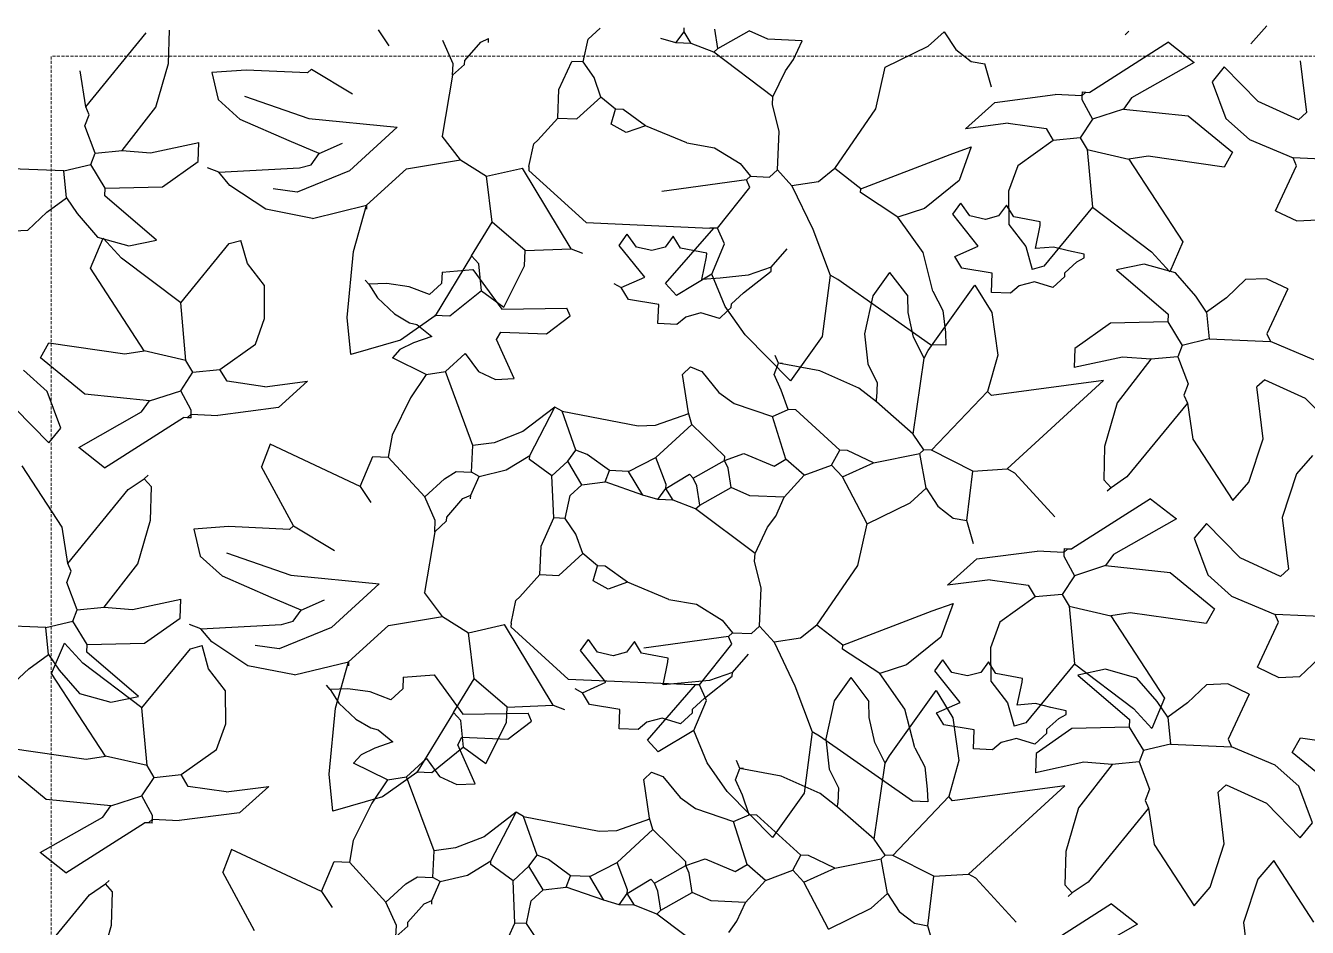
# Model space of a CAD drawing. Header units: inches. Extents: x 2960 to 8891, y 1487 to 4457.
# Drawn here: x 7813.7 to 7920.9, y 2333.7 to 2409 of the extents above; entities that cross this region are included whole.
import ezdxf

# ---------------------------------------------------------------- set-up
doc = ezdxf.new("R2010")
doc.units = ezdxf.units.IN
doc.header["$MEASUREMENT"] = 0
doc.linetypes.add('HIDDEN', pattern=[0.375, 0.25, -0.125])
doc.layers.add('A-FLOR-FTPT', color=6, linetype='HIDDEN', lineweight=13)
doc.layers.add('VERDE_siepe', color=96, linetype='Continuous')

msp = doc.modelspace()

# ---------------------------------------------------------------- linework, layer by layer
at = {"layer": 'A-FLOR-FTPT'}
for p in [(7815.88, 2181.18), (8111.74, 2406.46)]:
    msp.add_line(p, (7815.88, 2406.46), dxfattribs=at)
at = {"layer": 'VERDE_siepe'}
for p, q in [((7916.13, 2407.47), (7917.48, 2409)), ((7818.77, 2402.21), (7823.83, 2408.39)), ((7825.68, 2405.84), (7825.76, 2408.62)), ((7843.2, 2408.65), (7844.1, 2407.33)), ((7851.79, 2407.63), (7852.44, 2407.92)), ((7852.43, 2407.6), (7852.44, 2407.92)), ((7860.35, 2405.98), (7860.75, 2407.88)), ((7860.75, 2407.88), (7861.75, 2408.8)), ((7868.09, 2407.56), (7866.82, 2407.93)), ((7868.09, 2407.56), (7868.77, 2408.49)), ((7868.77, 2408.49), (7868.78, 2408.81)), ((7869.36, 2407.5), (7868.77, 2408.49)), ((7871.58, 2407.09), (7871.33, 2408.7)), ((7871.58, 2407.09), (7874.2, 2408.57)), ((7875.77, 2407.86), (7874.2, 2408.57)), ((7878.64, 2407.74), (7875.77, 2407.86)), ((7889.17, 2407.28), (7890.5, 2408.5)), ((7890.5, 2408.5), (7891.49, 2407)), ((7905.95, 2408.55), (7905.62, 2408.24)), ((7849.47, 2405.81), (7848.6, 2407.77)), ((7850.44, 2406.09), (7851.79, 2407.63)), ((7869.36, 2407.5), (7868.09, 2407.56)), ((7871.25, 2406.78), (7869.36, 2407.5)), ((7871.25, 2406.78), (7871.58, 2407.09)), ((7877.93, 2406.17), (7878.64, 2407.74)), ((7885.58, 2405.52), (7889.17, 2407.28)), ((7891.49, 2407), (7892.77, 2406.02)), ((7909.25, 2407.62), (7902.67, 2403.43)), ((7909.25, 2407.62), (7911.41, 2405.93)), ((7824.64, 2402.2), (7825.68, 2405.84)), ((7849.43, 2404.86), (7849.47, 2405.81)), ((7849.43, 2404.86), (7850.43, 2405.77)), ((7850.43, 2405.77), (7850.44, 2406.09)), ((7858.32, 2403.68), (7859.39, 2406.02)), ((7860.35, 2405.98), (7859.39, 2406.02)), ((7861.25, 2404.66), (7860.35, 2405.98)), ((7876.2, 2403.05), (7871.25, 2406.78)), ((7877.25, 2405.24), (7877.93, 2406.17)), ((7892.77, 2406.02), (7893.9, 2405.8)), ((7894.45, 2403.85), (7893.9, 2405.8)), ((7911.41, 2405.93), (7906.17, 2402.96)), ((7920.27, 2406.06), (7920.79, 2401.74)), ((7818.77, 2402.22), (7818.31, 2405.24)), ((7832.19, 2405.29), (7829.31, 2405.1)), ((7829.31, 2405.1), (7829.85, 2402.84)), ((7837.29, 2405.07), (7832.19, 2405.29)), ((7837.63, 2405.37), (7837.29, 2405.07)), ((7837.63, 2405.37), (7841.05, 2403.31)), ((7849.43, 2404.86), (7848.57, 2399.78)), ((7861.82, 2403.04), (7861.25, 2404.66)), ((7876.2, 2403.05), (7877.25, 2405.24)), ((7884.79, 2402.04), (7885.58, 2405.52)), ((7913.92, 2405.55), (7912.91, 2404.32)), ((7916.74, 2402.67), (7913.92, 2405.55)), ((7858.22, 2401.28), (7858.32, 2403.68)), ((7912.91, 2404.32), (7914.04, 2401.25)), ((7831.69, 2401.16), (7829.85, 2402.84)), ((7832.04, 2403.11), (7837.42, 2401.24)), ((7859.82, 2401.21), (7861.82, 2403.04)), ((7863.05, 2402.03), (7861.82, 2403.04)), ((7876.17, 2402.41), (7876.2, 2403.05)), ((7892.29, 2400.39), (7894.73, 2402.59)), ((7894.73, 2402.59), (7899.79, 2403.24)), ((7902.02, 2403.14), (7899.79, 2403.24)), ((7902.02, 2403.14), (7902.01, 2402.82)), ((7902.01, 2402.82), (7902.89, 2401.19)), ((7902.03, 2403.46), (7902.02, 2403.14)), ((7902.35, 2403.45), (7902.02, 2403.14)), ((7902.03, 2403.46), (7902.35, 2403.45)), ((7902.35, 2403.45), (7902.67, 2403.43)), ((7906.17, 2402.96), (7905.49, 2402.03)), ((7920.12, 2401.13), (7916.74, 2402.67)), ((7818.7, 2400.62), (7819.06, 2401.56)), ((7819.06, 2401.56), (7818.77, 2402.21)), ((7821.81, 2398.57), (7824.64, 2402.2)), ((7862.68, 2400.77), (7863.05, 2402.03)), ((7863.69, 2402), (7863.05, 2402.03)), ((7865.55, 2400.64), (7863.69, 2402)), ((7876.71, 2400.15), (7876.17, 2402.41)), ((7881.37, 2397.07), (7884.79, 2402.04)), ((7905.49, 2402.03), (7902.89, 2401.19)), ((7905.49, 2402.03), (7910.9, 2401.48)), ((7910.9, 2401.48), (7914.6, 2398.44)), ((7920.12, 2401.13), (7920.79, 2401.74)), ((7819.56, 2398.34), (7818.7, 2400.62)), ((7835.77, 2399.38), (7831.69, 2401.16)), ((7837.42, 2401.24), (7844.8, 2400.51)), ((7844.8, 2400.51), (7840.81, 2396.87)), ((7856.55, 2399.43), (7858.22, 2401.28)), ((7858.22, 2401.28), (7859.82, 2401.21)), ((7863.92, 2400.07), (7862.68, 2400.77)), ((7865.55, 2400.64), (7863.92, 2400.07)), ((7869, 2399.21), (7865.55, 2400.64)), ((7895.85, 2400.85), (7892.29, 2400.39)), ((7895.85, 2400.85), (7899.02, 2400.4)), ((7899.02, 2400.4), (7899.62, 2399.41)), ((7902.89, 2401.19), (7901.87, 2399.63)), ((7914.04, 2401.25), (7916.02, 2399.48)), ((7838.28, 2398.31), (7835.77, 2399.38)), ((7850.08, 2397.8), (7848.57, 2399.78)), ((7856.21, 2399.13), (7856.55, 2399.43)), ((7876.57, 2396.96), (7876.71, 2400.15)), ((7899.62, 2399.41), (7896.65, 2397.3)), ((7901.87, 2399.63), (7899.62, 2399.41)), ((7901.87, 2399.63), (7902.46, 2398.65)), ((7916.02, 2399.48), (7919.66, 2397.95)), ((7819.2, 2397.4), (7819.56, 2398.34)), ((7819.56, 2398.34), (7821.81, 2398.57)), ((7821.81, 2398.57), (7824.18, 2398.37)), ((7824.18, 2398.37), (7828.23, 2399.25)), ((7828.16, 2397.65), (7828.23, 2399.25)), ((7837.6, 2397.38), (7838.28, 2398.31)), ((7838.28, 2398.31), (7840.23, 2399.19)), ((7855.81, 2397.23), (7856.21, 2399.13)), ((7869, 2399.21), (7871.32, 2398.8)), ((7871.32, 2398.8), (7873.46, 2397.48)), ((7883.54, 2395.38), (7891.01, 2398.25)), ((7891.01, 2398.25), (7892.77, 2398.87)), ((7892.77, 2398.87), (7891.75, 2396.07)), ((7902.46, 2398.65), (7905.94, 2397.86)), ((7902.46, 2398.65), (7902.89, 2393.83)), ((7914.6, 2398.44), (7913.91, 2397.19)), ((7816.94, 2396.86), (7819.2, 2397.4)), ((7820.39, 2395.43), (7819.2, 2397.4)), ((7825.19, 2395.54), (7828.16, 2397.65)), ((7836.63, 2397.11), (7837.6, 2397.38)), ((7845.57, 2397.04), (7850.08, 2397.8)), ((7850.08, 2397.8), (7852.26, 2396.42)), ((7855.81, 2397.23), (7855.8, 2396.91)), ((7873.46, 2397.48), (7874.31, 2396.42)), ((7896.65, 2397.3), (7895.88, 2395.16)), ((7907.55, 2398.11), (7905.94, 2397.86)), ((7905.94, 2397.86), (7910.44, 2390.95)), ((7913.91, 2397.19), (7907.55, 2398.11)), ((7918.19, 2393.54), (7919.95, 2397.3)), ((7919.95, 2397.3), (7919.66, 2397.95)), ((7924.77, 2397.73), (7919.66, 2397.95)), ((7816.94, 2396.86), (7811.83, 2397.08)), ((7817.16, 2394.61), (7816.94, 2396.86)), ((7829.9, 2396.76), (7828.96, 2397.12)), ((7829.9, 2396.76), (7836.63, 2397.11)), ((7830.82, 2395.65), (7829.9, 2396.76)), ((7840.81, 2396.87), (7836.44, 2395.08)), ((7842.24, 2393.99), (7845.57, 2397.04)), ((7852.26, 2396.42), (7855.26, 2397.1)), ((7852.73, 2392.57), (7852.26, 2396.42)), ((7859.35, 2390.36), (7855.26, 2397.1)), ((7855.8, 2396.91), (7860.59, 2392.55)), ((7873.98, 2396.12), (7866.91, 2395.15)), ((7873.98, 2396.12), (7874.31, 2396.42)), ((7874.27, 2395.47), (7873.98, 2396.12)), ((7874.31, 2396.42), (7875.91, 2396.35)), ((7875.91, 2396.35), (7876.57, 2396.96)), ((7877.79, 2395.63), (7876.57, 2396.96)), ((7881.37, 2397.07), (7880, 2395.96)), ((7883.54, 2395.38), (7881.37, 2397.07)), ((7820.36, 2394.79), (7820.39, 2395.43)), ((7820.39, 2395.43), (7825.19, 2395.54)), ((7833.82, 2393.67), (7830.82, 2395.65)), ((7836.44, 2395.08), (7834.44, 2395.37)), ((7871.57, 2392.07), (7874.27, 2395.47)), ((7880, 2395.96), (7877.79, 2395.63)), ((7877.79, 2395.63), (7879.54, 2391.99)), ((7883.52, 2395.06), (7883.54, 2395.38)), ((7886.63, 2393.01), (7883.52, 2395.06)), ((7891.75, 2396.07), (7888.86, 2393.73)), ((7895.88, 2395.16), (7895.9, 2392.4)), ((7815.51, 2393.41), (7817.16, 2394.61)), ((7817.16, 2394.61), (7818.06, 2393.3)), ((7824.68, 2391.09), (7820.36, 2394.79)), ((7837.72, 2392.9), (7842.24, 2393.99)), ((7841.15, 2390.12), (7842.24, 2393.99)), ((7842.24, 2393.99), (7842.23, 2393.67)), ((7891.22, 2393.24), (7891.9, 2394.17)), ((7892.66, 2393.1), (7891.9, 2394.17)), ((7895.73, 2394.01), (7895.06, 2393.1)), ((7896.32, 2393.02), (7895.73, 2394.01)), ((7813.92, 2391.9), (7815.51, 2393.41)), ((7818.06, 2393.3), (7819.76, 2391.34)), ((7837.72, 2392.9), (7833.82, 2393.67)), ((7888.86, 2393.73), (7886.63, 2393.01)), ((7888.74, 2390.04), (7886.63, 2393.01)), ((7893.34, 2390.59), (7891.22, 2393.24)), ((7893.96, 2392.81), (7892.66, 2393.1)), ((7895.06, 2393.1), (7893.96, 2392.81)), ((7898.54, 2392.6), (7896.32, 2393.02)), ((7902.89, 2393.83), (7898.84, 2388.9)), ((7902.89, 2393.83), (7907.84, 2390.1)), ((7918.19, 2393.54), (7919.98, 2392.69)), ((7812.15, 2391.82), (7813.92, 2391.9)), ((7851.01, 2389.77), (7852.73, 2392.57)), ((7855.5, 2390.21), (7852.73, 2392.57)), ((7860.59, 2392.55), (7870.93, 2392.09)), ((7867.21, 2387.46), (7871.25, 2392.08)), ((7871.25, 2392.08), (7870.93, 2392.09)), ((7871.57, 2392.07), (7871.25, 2392.08)), ((7872.15, 2390.76), (7871.57, 2392.07)), ((7879.54, 2391.99), (7880.98, 2388.14)), ((7895.9, 2392.4), (7897.32, 2390.56)), ((7898.13, 2390.39), (7898.53, 2392.29)), ((7898.53, 2392.29), (7898.54, 2392.6)), ((7919.98, 2392.69), (7921.74, 2392.77)), ((7819.16, 2388.73), (7820.23, 2391.24)), ((7819.76, 2391.34), (7822.37, 2390.61)), ((7821.76, 2389.58), (7820.23, 2391.24)), ((7822.37, 2390.61), (7824.68, 2391.09)), ((7826.71, 2385.85), (7830.76, 2390.79)), ((7830.76, 2390.79), (7831.73, 2391.06)), ((7832.28, 2389.12), (7831.73, 2391.06)), ((7863.35, 2390.64), (7864.03, 2391.57)), ((7864.79, 2390.49), (7864.03, 2391.57)), ((7867.86, 2391.4), (7867.2, 2390.5)), ((7868.46, 2390.42), (7867.86, 2391.4)), ((7871.08, 2388.25), (7872.15, 2390.76)), ((7910.44, 2390.95), (7909.37, 2388.44)), ((7840.61, 2384.61), (7841.15, 2390.12)), ((7851.01, 2389.77), (7847.96, 2384.75)), ((7851.62, 2389.1), (7851.01, 2389.77)), ((7855.45, 2388.93), (7855.5, 2390.21)), ((7855.5, 2390.21), (7859.35, 2390.36)), ((7859.35, 2390.36), (7860.29, 2390)), ((7865.48, 2387.99), (7863.35, 2390.64)), ((7866.09, 2390.21), (7864.79, 2390.49)), ((7867.2, 2390.5), (7866.09, 2390.21)), ((7870.68, 2390), (7868.46, 2390.42)), ((7870.26, 2387.78), (7870.66, 2389.68)), ((7870.66, 2389.68), (7870.68, 2390)), ((7876.06, 2388.81), (7877.4, 2390.35)), ((7889.55, 2386.81), (7888.74, 2390.04)), ((7891.39, 2389.72), (7893.34, 2390.59)), ((7891.98, 2388.74), (7891.39, 2389.72)), ((7897.32, 2390.56), (7897.87, 2388.62)), ((7899.65, 2390.5), (7898.13, 2390.39)), ((7900.91, 2390.2), (7899.65, 2390.5)), ((7902.21, 2389.91), (7900.91, 2390.2)), ((7902.2, 2389.59), (7902.21, 2389.91)), ((7907.84, 2390.1), (7909.37, 2388.44)), ((7823.66, 2381.83), (7819.16, 2388.73)), ((7826.71, 2385.85), (7821.76, 2389.58)), ((7833.7, 2387.29), (7832.28, 2389.12)), ((7848.55, 2388.41), (7851.12, 2388.62)), ((7851.12, 2388.62), (7853.53, 2385.32)), ((7851.84, 2386.85), (7851.62, 2389.1)), ((7853.7, 2385.49), (7855.45, 2388.93)), ((7876.06, 2388.81), (7874.14, 2388.14)), ((7876.04, 2388.49), (7876.06, 2388.81)), ((7894.52, 2388.31), (7891.98, 2388.74)), ((7898.84, 2388.9), (7897.87, 2388.62)), ((7900.6, 2388.36), (7901.59, 2389.27)), ((7901.59, 2389.27), (7902.2, 2389.59)), ((7907.23, 2389.07), (7904.92, 2388.59)), ((7904.92, 2388.59), (7909.24, 2384.89)), ((7909.84, 2388.34), (7907.23, 2389.07)), ((7842.44, 2387.4), (7842.13, 2387.73)), ((7848.55, 2388.41), (7848.51, 2387.45)), ((7863.52, 2387.12), (7865.48, 2387.99)), ((7871.08, 2388.25), (7868.13, 2386.46)), ((7871.78, 2387.9), (7870.26, 2387.78)), ((7872.21, 2385.54), (7871.08, 2388.25)), ((7874.14, 2388.14), (7871.78, 2387.9)), ((7873.73, 2386.67), (7876.04, 2388.49)), ((7880.98, 2388.14), (7880.32, 2383.04)), ((7881.61, 2387.79), (7880.98, 2388.14)), ((7889.36, 2382.34), (7881.61, 2387.79)), ((7885.95, 2388.38), (7884.55, 2386.43)), ((7885.95, 2388.38), (7887.46, 2386.4)), ((7894.45, 2386.71), (7894.52, 2388.31)), ((7898.05, 2387.6), (7896.78, 2387.25)), ((7899.58, 2387.13), (7898.05, 2387.6)), ((7900.25, 2387.74), (7899.58, 2387.13)), ((7900.25, 2387.74), (7900.58, 2388.04)), ((7900.58, 2388.04), (7900.6, 2388.36)), ((7911.54, 2386.39), (7909.84, 2388.34)), ((7915.69, 2387.78), (7914.09, 2386.27)), ((7917.45, 2387.86), (7915.69, 2387.78)), ((7919.24, 2387.01), (7917.45, 2387.86)), ((7833.72, 2384.52), (7833.7, 2387.29)), ((7843.92, 2387.46), (7842.44, 2387.4)), ((7842.44, 2387.4), (7843.16, 2386.26)), ((7845.79, 2387.19), (7843.92, 2387.46)), ((7847.51, 2386.54), (7845.79, 2387.19)), ((7848.51, 2387.45), (7847.51, 2386.54)), ((7851.84, 2386.85), (7849.19, 2384.73)), ((7851.84, 2386.85), (7853.7, 2385.49)), ((7862.89, 2387.47), (7863.52, 2387.12)), ((7864.12, 2386.13), (7863.52, 2387.12)), ((7868.13, 2386.46), (7867.21, 2387.46)), ((7872.73, 2385.76), (7873.73, 2386.67)), ((7889.18, 2381.85), (7893.07, 2387.32)), ((7889.55, 2386.81), (7890.39, 2385.21)), ((7893.07, 2387.32), (7894.48, 2385.02)), ((7896.05, 2386.64), (7894.45, 2386.71)), ((7896.78, 2387.25), (7896.05, 2386.64)), ((7919.24, 2387.01), (7917.48, 2383.25)), ((7827.14, 2381.03), (7826.71, 2385.85)), ((7843.16, 2386.26), (7844.57, 2384.91)), ((7853.53, 2385.32), (7858.97, 2385.4)), ((7859.26, 2384.75), (7858.97, 2385.4)), ((7866.65, 2385.7), (7864.12, 2386.13)), ((7866.58, 2384.11), (7866.65, 2385.7)), ((7873.87, 2383.16), (7872.21, 2385.54)), ((7872.38, 2385.14), (7872.72, 2385.44)), ((7872.72, 2385.44), (7872.73, 2385.76)), ((7884.55, 2386.43), (7883.86, 2383.26)), ((7887.49, 2385.04), (7887.46, 2386.4)), ((7912.44, 2385.07), (7911.54, 2386.39)), ((7914.09, 2386.27), (7912.44, 2385.07)), ((7832.95, 2382.38), (7833.72, 2384.52)), ((7840.92, 2381.52), (7840.61, 2384.61)), ((7844.57, 2384.91), (7845.83, 2384.18)), ((7847.96, 2384.75), (7845.08, 2382.73)), ((7849.19, 2384.73), (7847.92, 2384.79)), ((7857.28, 2383.24), (7859.26, 2384.75)), ((7868.91, 2384.65), (7868.18, 2384.04)), ((7870.18, 2385), (7868.91, 2384.65)), ((7871.72, 2384.52), (7870.18, 2385)), ((7872.38, 2385.14), (7871.72, 2384.52)), ((7887.94, 2382.96), (7887.49, 2385.04)), ((7890.39, 2385.21), (7890.61, 2383.36)), ((7894.48, 2385.02), (7894.98, 2381.46)), ((7909.24, 2384.89), (7909.21, 2384.25)), ((7912.44, 2385.07), (7912.66, 2382.82)), ((7845.83, 2384.18), (7846.44, 2384.03)), ((7846.44, 2384.03), (7847.68, 2383.02)), ((7853.1, 2382.78), (7853.45, 2383.4)), ((7853.45, 2383.4), (7857.28, 2383.24)), ((7868.18, 2384.04), (7866.58, 2384.11)), ((7883.86, 2383.26), (7884.13, 2380.73)), ((7890.61, 2383.36), (7890.64, 2382.29)), ((7904.41, 2384.14), (7901.44, 2382.03)), ((7909.21, 2384.25), (7904.41, 2384.14)), ((7909.21, 2384.25), (7910.4, 2382.28)), ((7917.48, 2383.25), (7917.77, 2382.6)), ((7815, 2381.24), (7815.69, 2382.49)), ((7815.69, 2382.49), (7822.05, 2381.58)), ((7829.98, 2380.27), (7832.95, 2382.38)), ((7845.08, 2382.73), (7840.92, 2381.52)), ((7846.17, 2382.5), (7845.03, 2381.93)), ((7847.68, 2383.02), (7846.17, 2382.5)), ((7854.56, 2379.52), (7853.1, 2382.78)), ((7877.66, 2379.31), (7873.87, 2383.16)), ((7880.32, 2383.04), (7877.66, 2379.31)), ((7888.83, 2381.22), (7887.94, 2382.96)), ((7890.64, 2382.29), (7889.36, 2382.34)), ((7910.4, 2382.28), (7910.04, 2381.34)), ((7912.66, 2382.82), (7910.4, 2382.28)), ((7912.66, 2382.82), (7917.77, 2382.6)), ((7921.41, 2381.07), (7917.77, 2382.6)), ((7818.7, 2378.21), (7815, 2381.24)), ((7822.05, 2381.58), (7823.66, 2381.83)), ((7827.14, 2381.03), (7823.66, 2381.83)), ((7845.03, 2381.93), (7844.41, 2381.24)), ((7847.22, 2379.84), (7844.41, 2381.24)), ((7848.83, 2380.09), (7850.49, 2381.61)), ((7850.49, 2381.61), (7851.58, 2380.11)), ((7876.67, 2380.79), (7876.38, 2381.45)), ((7887.92, 2374.87), (7888.83, 2381.22)), ((7888.83, 2381.22), (7889.18, 2381.85)), ((7894.98, 2381.46), (7894.14, 2378.43)), ((7901.44, 2382.03), (7901.37, 2380.44)), ((7905.42, 2381.31), (7901.37, 2380.44)), ((7907.79, 2381.12), (7904.96, 2377.49)), ((7907.79, 2381.12), (7905.42, 2381.31)), ((7910.04, 2381.34), (7907.79, 2381.12)), ((7910.04, 2381.34), (7910.9, 2379.06)), ((7815.56, 2378.43), (7813.58, 2380.21)), ((7826.71, 2378.5), (7827.73, 2380.05)), ((7827.73, 2380.05), (7827.14, 2381.03)), ((7827.73, 2380.05), (7829.98, 2380.27)), ((7830.58, 2379.29), (7829.98, 2380.27)), ((7847.22, 2379.84), (7848.83, 2380.09)), ((7851.12, 2373.92), (7848.83, 2380.09)), ((7851.58, 2380.11), (7853.02, 2379.43)), ((7868.64, 2379.86), (7869.3, 2380.48)), ((7869.3, 2380.48), (7870.25, 2380.11)), ((7870.25, 2380.11), (7871.69, 2378.35)), ((7876.31, 2379.85), (7876.67, 2380.79)), ((7876.99, 2380.78), (7876.67, 2380.79)), ((7880.12, 2380.16), (7876.67, 2380.79)), ((7883.39, 2378.7), (7880.12, 2380.16)), ((7884.13, 2380.73), (7884.91, 2379.16)), ((7833.75, 2378.83), (7830.58, 2379.29)), ((7833.75, 2378.83), (7837.31, 2379.29)), ((7837.31, 2379.29), (7834.87, 2377.09)), ((7847.22, 2379.84), (7845.91, 2377.9)), ((7853.02, 2379.43), (7854.56, 2379.52)), ((7869.14, 2376.65), (7868.64, 2379.86)), ((7876.89, 2378.55), (7876.31, 2379.85)), ((7884.91, 2379.16), (7884.85, 2377.88)), ((7903.82, 2379.34), (7894.45, 2378.1)), ((7895.78, 2371.97), (7903.82, 2379.34)), ((7910.9, 2379.06), (7910.54, 2378.12)), ((7917.31, 2379.42), (7916.64, 2378.81)), ((7917.31, 2379.42), (7920.68, 2377.88)), ((7816.69, 2375.36), (7815.56, 2378.43)), ((7824.11, 2377.65), (7818.7, 2378.21)), ((7824.11, 2377.65), (7826.71, 2378.5)), ((7827.59, 2376.86), (7826.71, 2378.5)), ((7845.91, 2377.9), (7844.37, 2374.77)), ((7871.69, 2378.35), (7872.96, 2377.44)), ((7877.46, 2376.92), (7876.89, 2378.55)), ((7884.84, 2377.56), (7883.39, 2378.7)), ((7884.84, 2377.56), (7884.85, 2377.88)), ((7889.46, 2373.52), (7894.14, 2378.43)), ((7894.45, 2378.1), (7894.14, 2378.43)), ((7910.54, 2378.12), (7910.83, 2377.47)), ((7917.16, 2374.49), (7916.64, 2378.81)), ((7920.68, 2377.88), (7923.51, 2375)), ((7812.86, 2377.01), (7815.68, 2374.13)), ((7823.43, 2376.72), (7824.11, 2377.65)), ((7827.58, 2376.54), (7827.59, 2376.86)), ((7834.87, 2377.09), (7829.81, 2376.44)), ((7857.97, 2377.13), (7855.3, 2375.09)), ((7855.88, 2373.07), (7857.97, 2377.13)), ((7858.59, 2376.79), (7857.97, 2377.13)), ((7872.96, 2377.44), (7876.15, 2376.34)), ((7876.15, 2376.34), (7877.46, 2376.92)), ((7878.1, 2376.9), (7877.46, 2376.92)), ((7881.78, 2373.54), (7878.1, 2376.9)), ((7887.92, 2374.87), (7884.84, 2377.56)), ((7904.96, 2377.49), (7903.92, 2373.84)), ((7910.83, 2377.47), (7905.77, 2371.3)), ((7910.83, 2377.47), (7911.29, 2374.44)), ((7818.19, 2373.75), (7823.43, 2376.72)), ((7820.35, 2372.06), (7826.93, 2376.25)), ((7827.25, 2376.24), (7826.93, 2376.25)), ((7827.25, 2376.24), (7827.58, 2376.54)), ((7827.57, 2376.22), (7827.25, 2376.24)), ((7827.57, 2376.22), (7827.58, 2376.54)), ((7827.58, 2376.54), (7829.81, 2376.44)), ((7858.59, 2376.79), (7864.93, 2375.55)), ((7859.73, 2373.54), (7858.59, 2376.79)), ((7866.38, 2375.61), (7869.16, 2376.58)), ((7869.41, 2375.68), (7869.14, 2376.65)), ((7877.28, 2372.78), (7876.15, 2376.34)), ((7815.68, 2374.13), (7816.69, 2375.36)), ((7844.37, 2374.77), (7844.04, 2372.95)), ((7855.3, 2375.09), (7852.91, 2374.15)), ((7864.93, 2375.55), (7866.38, 2375.61)), ((7866.42, 2372.93), (7869.41, 2375.68)), ((7872.17, 2373), (7869.41, 2375.68)), ((7888.82, 2373.55), (7887.92, 2374.87)), ((7820.35, 2372.06), (7818.19, 2373.75)), ((7834.18, 2374.02), (7833.46, 2372.13)), ((7841.7, 2370.49), (7834.18, 2374.02)), ((7851.02, 2371.68), (7851.12, 2373.92)), ((7852.91, 2374.15), (7851.12, 2373.92)), ((7903.92, 2373.84), (7903.84, 2371.06)), ((7911.29, 2374.44), (7914.63, 2369.31)), ((7915.98, 2370.85), (7917.16, 2374.49)), ((7841.7, 2370.49), (7842.77, 2373)), ((7842.77, 2373), (7844.04, 2372.95)), ((7847.1, 2369.62), (7844.04, 2372.95)), ((7853.91, 2371.88), (7855.88, 2373.07)), ((7855.86, 2372.75), (7855.88, 2373.07)), ((7857.72, 2371.39), (7855.86, 2372.75)), ((7857.72, 2371.39), (7859.05, 2372.61)), ((7859.05, 2372.61), (7859.73, 2373.54)), ((7860.24, 2370.64), (7859.05, 2372.61)), ((7860.67, 2373.18), (7859.73, 2373.54)), ((7862.53, 2371.82), (7860.67, 2373.18)), ((7864.13, 2371.75), (7866.42, 2372.93)), ((7867.28, 2370.65), (7866.42, 2372.93)), ((7869.54, 2371.2), (7872.16, 2372.68)), ((7872.16, 2372.68), (7873.78, 2373.25)), ((7872.16, 2372.68), (7872.17, 2373)), ((7872.45, 2372.03), (7872.16, 2372.68)), ((7873.78, 2373.25), (7876.29, 2372.18)), ((7876.29, 2372.18), (7877.28, 2372.78)), ((7878.82, 2371.43), (7877.28, 2372.78)), ((7881.09, 2372.29), (7881.78, 2373.54)), ((7882.42, 2373.51), (7881.78, 2373.54)), ((7884.61, 2372.46), (7882.42, 2373.51)), ((7884.61, 2372.46), (7888.48, 2373.25)), ((7888.48, 2373.25), (7888.82, 2373.55)), ((7889, 2370.35), (7888.48, 2373.25)), ((7889.46, 2373.52), (7888.82, 2373.55)), ((7892.89, 2371.78), (7889.46, 2373.52)), ((7921.29, 2373.09), (7919.95, 2371.55)), ((7816.81, 2367.09), (7813.47, 2372.22)), ((7823.65, 2371.13), (7823.98, 2371.44)), ((7836.12, 2367.22), (7833.46, 2372.13)), ((7848.76, 2371.14), (7849.74, 2371.74)), ((7849.74, 2371.74), (7851.02, 2371.68)), ((7851.64, 2371.34), (7851.02, 2371.68)), ((7851.64, 2371.34), (7853.91, 2371.88)), ((7862.17, 2370.88), (7862.53, 2371.82)), ((7864.13, 2371.75), (7862.53, 2371.82)), ((7865.32, 2369.78), (7864.13, 2371.75)), ((7867.26, 2370.34), (7869.23, 2371.53)), ((7869.23, 2371.53), (7869.54, 2371.2)), ((7872.7, 2370.42), (7872.45, 2372.03)), ((7878.82, 2371.43), (7881.09, 2372.29)), ((7882.01, 2371.29), (7881.09, 2372.29)), ((7882.01, 2371.29), (7884.61, 2372.46)), ((7892.39, 2367.64), (7892.89, 2371.78)), ((7892.89, 2371.78), (7895.78, 2371.97)), ((7896.4, 2371.62), (7895.78, 2371.97)), ((7899.76, 2367.96), (7896.4, 2371.62)), ((7919.95, 2371.55), (7918.76, 2367.9)), ((7822.33, 2370.23), (7823.65, 2371.13)), ((7824.26, 2370.47), (7823.65, 2371.13)), ((7824.17, 2367.69), (7824.26, 2370.47)), ((7841.7, 2370.49), (7842.6, 2369.17)), ((7847.1, 2369.62), (7848.76, 2371.14)), ((7850.94, 2369.77), (7851.64, 2371.34)), ((7857.89, 2367.87), (7857.72, 2371.39)), ((7859.24, 2369.73), (7860.24, 2370.64)), ((7860.24, 2370.64), (7862.17, 2370.88)), ((7865.32, 2369.78), (7862.17, 2370.88)), ((7867.26, 2370.34), (7867.28, 2370.65)), ((7869.83, 2370.54), (7869.54, 2371.2)), ((7870.08, 2368.94), (7869.83, 2370.54)), ((7870.08, 2368.94), (7872.7, 2370.42)), ((7874.27, 2369.71), (7872.7, 2370.42)), ((7877.14, 2369.59), (7878.82, 2371.43)), ((7884.07, 2367.37), (7882.01, 2371.29)), ((7903.84, 2371.06), (7904.45, 2370.39)), ((7904.45, 2370.39), (7904.12, 2370.09)), ((7905.77, 2371.3), (7904.45, 2370.39)), ((7914.63, 2369.31), (7915.98, 2370.85)), ((7817.27, 2364.06), (7822.33, 2370.23)), ((7847.97, 2367.66), (7847.1, 2369.62)), ((7848.94, 2367.94), (7850.29, 2369.48)), ((7850.29, 2369.48), (7850.94, 2369.77)), ((7850.92, 2369.45), (7850.94, 2369.77)), ((7858.84, 2367.83), (7859.24, 2369.73)), ((7866.58, 2369.41), (7865.32, 2369.78)), ((7866.58, 2369.41), (7867.26, 2370.34)), ((7867.86, 2369.35), (7866.58, 2369.41)), ((7867.86, 2369.35), (7867.26, 2370.34)), ((7869.74, 2368.63), (7867.86, 2369.35)), ((7877.14, 2369.59), (7874.27, 2369.71)), ((7876.43, 2368.02), (7877.14, 2369.59)), ((7887.66, 2369.13), (7889, 2370.35)), ((7889, 2370.35), (7889.99, 2368.84)), ((7907.74, 2369.47), (7901.17, 2365.28)), ((7907.74, 2369.47), (7909.91, 2367.78)), ((7869.74, 2368.63), (7870.08, 2368.94)), ((7874.7, 2364.9), (7869.74, 2368.63)), ((7884.07, 2367.37), (7887.66, 2369.13)), ((7889.99, 2368.84), (7891.27, 2367.86)), ((7823.13, 2364.04), (7824.17, 2367.69)), ((7836.12, 2367.22), (7835.79, 2366.91)), ((7836.12, 2367.22), (7839.55, 2365.15)), ((7847.93, 2366.7), (7847.97, 2367.66)), ((7847.93, 2366.7), (7848.93, 2367.62)), ((7848.93, 2367.62), (7848.94, 2367.94)), ((7856.82, 2365.52), (7857.89, 2367.87)), ((7858.84, 2367.83), (7857.89, 2367.87)), ((7859.74, 2366.51), (7858.84, 2367.83)), ((7875.75, 2367.09), (7876.43, 2368.02)), ((7883.28, 2363.88), (7884.07, 2367.37)), ((7891.27, 2367.86), (7892.39, 2367.64)), ((7892.95, 2365.7), (7892.39, 2367.64)), ((7909.91, 2367.78), (7904.66, 2364.81)), ((7912.42, 2367.4), (7911.4, 2366.17)), ((7915.24, 2364.52), (7912.42, 2367.4)), ((7918.76, 2367.9), (7919.28, 2363.58)), ((7817.27, 2364.06), (7816.81, 2367.09)), ((7830.69, 2367.14), (7827.8, 2366.94)), ((7827.8, 2366.94), (7828.34, 2364.68)), ((7835.79, 2366.91), (7830.69, 2367.14)), ((7847.93, 2366.7), (7847.07, 2361.63)), ((7860.31, 2364.89), (7859.74, 2366.51)), ((7874.7, 2364.9), (7875.75, 2367.09)), ((7911.4, 2366.17), (7912.54, 2363.1)), ((7856.72, 2363.13), (7856.82, 2365.52)), ((7893.23, 2364.44), (7898.28, 2365.09)), ((7900.52, 2364.99), (7898.28, 2365.09)), ((7900.53, 2365.31), (7900.52, 2364.99)), ((7900.85, 2365.29), (7900.52, 2364.99)), ((7900.53, 2365.31), (7900.85, 2365.29)), ((7900.85, 2365.29), (7901.17, 2365.28)), ((7817.56, 2363.41), (7817.27, 2364.06)), ((7820.3, 2360.41), (7823.13, 2364.04)), ((7830.19, 2363), (7828.34, 2364.68)), ((7830.54, 2364.95), (7835.92, 2363.08)), ((7858.32, 2363.06), (7860.31, 2364.89)), ((7861.55, 2363.87), (7860.31, 2364.89)), ((7874.67, 2364.26), (7874.7, 2364.9)), ((7875.21, 2362), (7874.67, 2364.26)), ((7890.78, 2362.24), (7893.23, 2364.44)), ((7900.52, 2364.99), (7900.5, 2364.67)), ((7900.5, 2364.67), (7901.39, 2363.03)), ((7904.66, 2364.81), (7903.98, 2363.88)), ((7918.62, 2362.97), (7915.24, 2364.52)), ((7817.2, 2362.47), (7817.56, 2363.41)), ((7834.26, 2361.23), (7830.19, 2363)), ((7835.92, 2363.08), (7843.3, 2362.35)), ((7855.04, 2361.28), (7856.72, 2363.13)), ((7856.72, 2363.13), (7858.32, 2363.06)), ((7861.17, 2362.61), (7861.55, 2363.87)), ((7862.19, 2363.85), (7861.55, 2363.87)), ((7864.04, 2362.49), (7862.19, 2363.85)), ((7879.87, 2358.92), (7883.28, 2363.88)), ((7901.39, 2363.03), (7900.36, 2361.48)), ((7903.98, 2363.88), (7901.39, 2363.03)), ((7903.98, 2363.88), (7909.39, 2363.32)), ((7909.39, 2363.32), (7913.1, 2360.28)), ((7912.54, 2363.1), (7914.51, 2361.32)), ((7918.62, 2362.97), (7919.28, 2363.58)), ((7818.06, 2360.19), (7817.2, 2362.47)), ((7843.3, 2362.35), (7839.3, 2358.71)), ((7862.42, 2361.92), (7861.17, 2362.61)), ((7864.04, 2362.49), (7862.42, 2361.92)), ((7867.5, 2361.06), (7864.04, 2362.49)), ((7875.07, 2358.81), (7875.21, 2362)), ((7894.34, 2362.7), (7890.78, 2362.24)), ((7894.34, 2362.7), (7897.52, 2362.24)), ((7897.52, 2362.24), (7898.12, 2361.26)), ((7822.67, 2360.22), (7826.73, 2361.09)), ((7826.66, 2359.5), (7826.73, 2361.09)), ((7836.77, 2360.16), (7834.26, 2361.23)), ((7836.77, 2360.16), (7838.73, 2361.03)), ((7848.58, 2359.64), (7847.07, 2361.63)), ((7854.31, 2359.08), (7854.71, 2360.98)), ((7854.71, 2360.98), (7855.04, 2361.28)), ((7867.5, 2361.06), (7869.82, 2360.65)), ((7898.12, 2361.26), (7895.15, 2359.15)), ((7900.36, 2361.48), (7898.12, 2361.26)), ((7900.36, 2361.48), (7900.96, 2360.49)), ((7914.51, 2361.32), (7918.16, 2359.8)), ((7817.7, 2359.25), (7818.06, 2360.19)), ((7818.06, 2360.19), (7820.3, 2360.41)), ((7820.3, 2360.41), (7822.67, 2360.22)), ((7836.1, 2359.23), (7836.77, 2360.16)), ((7869.82, 2360.65), (7871.96, 2359.33)), ((7882.03, 2357.23), (7889.51, 2360.1)), ((7889.51, 2360.1), (7891.27, 2360.71)), ((7891.27, 2360.71), (7890.24, 2357.91)), ((7900.96, 2360.49), (7904.44, 2359.7)), ((7900.96, 2360.49), (7901.39, 2355.68)), ((7906.05, 2359.95), (7904.44, 2359.7)), ((7904.44, 2359.7), (7908.93, 2352.8)), ((7912.4, 2359.04), (7906.05, 2359.95)), ((7913.1, 2360.28), (7912.4, 2359.04)), ((7918.45, 2359.15), (7918.16, 2359.8)), ((7923.26, 2359.58), (7918.16, 2359.8)), ((7815.43, 2358.71), (7810.33, 2358.93)), ((7815.43, 2358.71), (7817.7, 2359.25)), ((7815.66, 2356.46), (7815.43, 2358.71)), ((7818.89, 2357.28), (7817.7, 2359.25)), ((7823.69, 2357.39), (7826.66, 2359.5)), ((7828.4, 2358.61), (7827.45, 2358.97)), ((7828.4, 2358.61), (7835.12, 2358.95)), ((7829.32, 2357.5), (7828.4, 2358.61)), ((7839.3, 2358.71), (7834.93, 2356.93)), ((7835.12, 2358.95), (7836.1, 2359.23)), ((7840.74, 2355.83), (7844.07, 2358.88)), ((7844.07, 2358.88), (7848.58, 2359.64)), ((7848.58, 2359.64), (7850.76, 2358.27)), ((7850.76, 2358.27), (7853.76, 2358.95)), ((7857.84, 2352.21), (7853.76, 2358.95)), ((7854.31, 2359.08), (7854.29, 2358.76)), ((7854.29, 2358.76), (7859.09, 2354.39)), ((7871.96, 2359.33), (7872.81, 2358.27)), ((7874.4, 2358.2), (7875.07, 2358.81)), ((7876.29, 2357.48), (7875.07, 2358.81)), ((7879.87, 2358.92), (7878.5, 2357.81)), ((7882.03, 2357.23), (7879.87, 2358.92)), ((7895.15, 2359.15), (7894.37, 2357.01)), ((7916.69, 2355.39), (7918.45, 2359.15)), ((7851.23, 2354.42), (7850.76, 2358.27)), ((7860.11, 2356.79), (7860.79, 2357.72)), ((7861.55, 2356.64), (7860.79, 2357.72)), ((7864.62, 2357.55), (7863.96, 2356.65)), ((7865.22, 2356.56), (7864.62, 2357.55)), ((7872.48, 2357.96), (7865.4, 2356.99)), ((7872.48, 2357.96), (7872.81, 2358.27)), ((7872.77, 2357.31), (7872.48, 2357.96)), ((7872.81, 2358.27), (7874.4, 2358.2)), ((7878.5, 2357.81), (7876.29, 2357.48)), ((7890.24, 2357.91), (7887.35, 2355.58)), ((7814.01, 2355.25), (7815.66, 2356.46)), ((7815.66, 2356.46), (7816.56, 2355.14)), ((7815.92, 2354.88), (7816.99, 2357.39)), ((7818.52, 2355.72), (7816.99, 2357.39)), ((7818.86, 2356.64), (7818.89, 2357.28)), ((7823.17, 2352.94), (7818.86, 2356.64)), ((7818.89, 2357.28), (7823.69, 2357.39)), ((7823.47, 2351.99), (7827.52, 2356.93)), ((7827.52, 2356.93), (7828.49, 2357.21)), ((7829.04, 2355.26), (7828.49, 2357.21)), ((7832.31, 2355.52), (7829.32, 2357.5)), ((7834.93, 2356.93), (7832.93, 2357.22)), ((7862.23, 2354.14), (7860.11, 2356.79)), ((7862.85, 2356.35), (7861.55, 2356.64)), ((7863.96, 2356.65), (7862.85, 2356.35)), ((7867.44, 2356.15), (7865.22, 2356.56)), ((7870.06, 2353.91), (7872.77, 2357.31)), ((7872.82, 2354.95), (7874.16, 2356.49)), ((7876.29, 2357.48), (7878.03, 2353.83)), ((7882.02, 2356.91), (7882.03, 2357.23)), ((7885.12, 2354.86), (7882.02, 2356.91)), ((7894.37, 2357.01), (7894.4, 2354.24)), ((7823.47, 2351.99), (7818.52, 2355.72)), ((7836.22, 2354.75), (7832.31, 2355.52)), ((7836.22, 2354.75), (7840.74, 2355.83)), ((7839.64, 2351.97), (7840.74, 2355.83)), ((7840.74, 2355.83), (7840.73, 2355.51)), ((7867.02, 2353.93), (7867.42, 2355.83)), ((7867.42, 2355.83), (7867.44, 2356.15)), ((7887.35, 2355.58), (7885.12, 2354.86)), ((7889.72, 2355.09), (7890.4, 2356.02)), ((7891.16, 2354.94), (7890.4, 2356.02)), ((7894.22, 2355.85), (7893.56, 2354.95)), ((7894.82, 2354.87), (7894.22, 2355.85)), ((7901.39, 2355.68), (7897.34, 2350.74)), ((7901.39, 2355.68), (7906.34, 2351.95)), ((7916.69, 2355.39), (7918.47, 2354.54)), ((7920.24, 2354.62), (7921.83, 2356.12)), ((7812.41, 2353.75), (7814.01, 2355.25)), ((7820.42, 2347.97), (7815.92, 2354.88)), ((7816.56, 2355.14), (7818.26, 2353.19)), ((7830.46, 2353.43), (7829.04, 2355.26)), ((7845.31, 2354.56), (7845.27, 2353.6)), ((7845.31, 2354.56), (7847.88, 2354.76)), ((7847.88, 2354.76), (7850.29, 2351.46)), ((7849.51, 2351.61), (7851.23, 2354.42)), ((7854, 2352.06), (7851.23, 2354.42)), ((7859.09, 2354.39), (7869.42, 2353.94)), ((7870.49, 2352.82), (7872.8, 2354.64)), ((7872.82, 2354.95), (7870.9, 2354.29)), ((7872.8, 2354.64), (7872.82, 2354.95)), ((7882.71, 2354.52), (7881.31, 2352.57)), ((7882.71, 2354.52), (7884.22, 2352.54)), ((7887.23, 2351.89), (7885.12, 2354.86)), ((7891.84, 2352.44), (7889.72, 2355.09)), ((7892.46, 2354.66), (7891.16, 2354.94)), ((7893.56, 2354.95), (7892.46, 2354.66)), ((7897.04, 2354.45), (7894.82, 2354.87)), ((7897.03, 2354.13), (7897.04, 2354.45)), ((7903.99, 2355.22), (7901.68, 2354.74)), ((7901.68, 2354.74), (7906, 2351.03)), ((7906.6, 2354.49), (7903.99, 2355.22)), ((7908.3, 2352.53), (7906.6, 2354.49)), ((7918.47, 2354.54), (7920.24, 2354.62)), ((7830.48, 2350.66), (7830.46, 2353.43)), ((7839.2, 2353.54), (7838.89, 2353.88)), ((7840.68, 2353.6), (7839.2, 2353.54)), ((7839.2, 2353.54), (7839.92, 2352.4)), ((7842.55, 2353.34), (7840.68, 2353.6)), ((7844.27, 2352.68), (7842.55, 2353.34)), ((7845.27, 2353.6), (7844.27, 2352.68)), ((7859.65, 2353.61), (7860.28, 2353.26)), ((7860.28, 2353.26), (7862.23, 2354.14)), ((7860.87, 2352.28), (7860.28, 2353.26)), ((7865.71, 2349.31), (7869.74, 2353.93)), ((7868.54, 2354.05), (7867.02, 2353.93)), ((7870.9, 2354.29), (7868.54, 2354.05)), ((7869.74, 2353.93), (7869.42, 2353.94)), ((7870.06, 2353.91), (7869.74, 2353.93)), ((7870.64, 2352.61), (7870.06, 2353.91)), ((7878.03, 2353.83), (7879.48, 2349.99)), ((7885.94, 2347.99), (7889.83, 2353.46)), ((7889.83, 2353.46), (7891.24, 2351.17)), ((7894.4, 2354.24), (7895.81, 2352.41)), ((7896.62, 2352.23), (7897.03, 2354.13)), ((7912.44, 2353.93), (7910.85, 2352.42)), ((7914.21, 2354), (7912.44, 2353.93)), ((7916, 2353.15), (7914.21, 2354)), ((7818.26, 2353.19), (7820.87, 2352.46)), ((7820.87, 2352.46), (7823.17, 2352.94)), ((7839.92, 2352.4), (7841.33, 2351.05)), ((7854, 2352.06), (7857.84, 2352.21)), ((7857.84, 2352.21), (7858.79, 2351.85)), ((7863.41, 2351.85), (7860.87, 2352.28)), ((7869.49, 2351.9), (7870.49, 2352.82)), ((7869.58, 2350.1), (7870.64, 2352.61)), ((7881.31, 2352.57), (7880.62, 2349.4)), ((7884.25, 2351.19), (7884.22, 2352.54)), ((7889.88, 2351.57), (7891.84, 2352.44)), ((7895.81, 2352.41), (7896.37, 2350.47)), ((7898.14, 2352.35), (7896.62, 2352.23)), ((7899.41, 2352.04), (7898.14, 2352.35)), ((7908.93, 2352.8), (7907.87, 2350.28)), ((7909.2, 2351.21), (7908.3, 2352.53)), ((7910.85, 2352.42), (7909.2, 2351.21)), ((7916, 2353.15), (7914.23, 2349.39)), ((7823.9, 2347.18), (7823.47, 2351.99)), ((7839.11, 2346.46), (7839.64, 2351.97)), ((7849.51, 2351.61), (7846.45, 2346.6)), ((7850.12, 2350.95), (7849.51, 2351.61)), ((7850.29, 2351.46), (7855.73, 2351.54)), ((7853.94, 2350.78), (7854, 2352.06)), ((7856.02, 2350.89), (7855.73, 2351.54)), ((7863.34, 2350.25), (7863.41, 2351.85)), ((7866.94, 2351.14), (7865.67, 2350.8)), ((7868.48, 2350.67), (7866.94, 2351.14)), ((7869.14, 2351.28), (7868.48, 2350.67)), ((7869.14, 2351.28), (7869.47, 2351.58)), ((7869.47, 2351.58), (7869.49, 2351.9)), ((7884.7, 2349.11), (7884.25, 2351.19)), ((7888.05, 2348.65), (7887.23, 2351.89)), ((7890.48, 2350.58), (7889.88, 2351.57)), ((7891.24, 2351.17), (7891.74, 2347.6)), ((7899.09, 2350.21), (7900.09, 2351.12)), ((7900.71, 2351.76), (7899.41, 2352.04)), ((7900.09, 2351.12), (7900.69, 2351.44)), ((7900.69, 2351.44), (7900.71, 2351.76)), ((7906.34, 2351.95), (7907.87, 2350.28)), ((7909.2, 2351.21), (7909.42, 2348.97)), ((7829.71, 2348.52), (7830.48, 2350.66)), ((7841.33, 2351.05), (7842.59, 2350.32)), ((7842.59, 2350.32), (7843.2, 2350.17)), ((7843.2, 2350.17), (7844.44, 2349.16)), ((7850.34, 2348.7), (7850.12, 2350.95)), ((7852.2, 2347.34), (7853.94, 2350.78)), ((7854.04, 2349.38), (7856.02, 2350.89)), ((7864.94, 2350.18), (7863.34, 2350.25)), ((7865.67, 2350.8), (7864.94, 2350.18)), ((7869.58, 2350.1), (7866.62, 2348.31)), ((7870.71, 2347.39), (7869.58, 2350.1)), ((7893.02, 2350.15), (7890.48, 2350.58)), ((7892.95, 2348.56), (7893.02, 2350.15)), ((7897.34, 2350.74), (7896.37, 2350.47)), ((7901.17, 2350.28), (7898.2, 2348.18)), ((7899.08, 2349.89), (7899.09, 2350.21)), ((7905.97, 2350.39), (7901.17, 2350.28)), ((7906, 2351.03), (7905.97, 2350.39)), ((7905.97, 2350.39), (7907.16, 2348.43)), ((7844.44, 2349.16), (7842.93, 2348.64)), ((7849.86, 2348.92), (7850.21, 2349.55)), ((7850.21, 2349.55), (7854.04, 2349.38)), ((7866.62, 2348.31), (7865.71, 2349.31)), ((7879.48, 2349.99), (7878.82, 2344.88)), ((7880.1, 2349.64), (7879.48, 2349.99)), ((7887.86, 2344.19), (7880.1, 2349.64)), ((7880.62, 2349.4), (7880.89, 2346.87)), ((7885.59, 2347.37), (7884.7, 2349.11)), ((7895.27, 2349.1), (7894.54, 2348.49)), ((7896.54, 2349.44), (7895.27, 2349.1)), ((7898.08, 2348.97), (7896.54, 2349.44)), ((7898.74, 2349.58), (7898.08, 2348.97)), ((7898.74, 2349.58), (7899.08, 2349.89)), ((7909.42, 2348.97), (7907.16, 2348.43)), ((7909.42, 2348.97), (7914.53, 2348.74)), ((7914.23, 2349.39), (7914.53, 2348.74)), ((7919.59, 2348.26), (7920.28, 2349.5)), ((7920.28, 2349.5), (7926.63, 2348.59)), ((7812.45, 2348.64), (7818.81, 2347.72)), ((7818.81, 2347.72), (7820.42, 2347.97)), ((7823.9, 2347.18), (7820.42, 2347.97)), ((7826.74, 2346.42), (7829.71, 2348.52)), ((7841.79, 2348.08), (7841.16, 2347.38)), ((7842.93, 2348.64), (7841.79, 2348.08)), ((7850.34, 2348.7), (7847.69, 2346.58)), ((7851.32, 2345.66), (7849.86, 2348.92)), ((7850.34, 2348.7), (7852.2, 2347.34)), ((7885.59, 2347.37), (7885.94, 2347.99)), ((7888.05, 2348.65), (7888.89, 2347.06)), ((7894.54, 2348.49), (7892.95, 2348.56)), ((7898.2, 2348.18), (7898.13, 2346.58)), ((7907.16, 2348.43), (7906.8, 2347.48)), ((7918.17, 2347.22), (7914.53, 2348.74)), ((7923.29, 2345.22), (7919.59, 2348.26)), ((7815.46, 2344.35), (7811.76, 2347.39)), ((7824.49, 2346.19), (7823.9, 2347.18)), ((7843.98, 2345.98), (7841.16, 2347.38)), ((7845.59, 2346.23), (7847.25, 2347.76)), ((7847.25, 2347.76), (7848.34, 2346.26)), ((7872.36, 2345.01), (7870.71, 2347.39)), ((7873.07, 2345.99), (7873.43, 2346.94)), ((7873.43, 2346.94), (7873.14, 2347.59)), ((7873.74, 2346.92), (7873.43, 2346.94)), ((7876.88, 2346.3), (7873.43, 2346.94)), ((7880.89, 2346.87), (7881.67, 2345.3)), ((7884.67, 2341.01), (7885.59, 2347.37)), ((7888.89, 2347.06), (7889.1, 2345.2)), ((7891.74, 2347.6), (7890.9, 2344.58)), ((7902.18, 2347.45), (7898.13, 2346.58)), ((7904.55, 2347.26), (7901.72, 2343.63)), ((7904.55, 2347.26), (7902.18, 2347.45)), ((7906.8, 2347.48), (7904.55, 2347.26)), ((7906.8, 2347.48), (7907.66, 2345.21)), ((7920.15, 2345.44), (7918.17, 2347.22)), ((7823.47, 2344.64), (7824.49, 2346.19)), ((7824.49, 2346.19), (7826.74, 2346.42)), ((7827.34, 2345.43), (7826.74, 2346.42)), ((7839.42, 2343.37), (7839.11, 2346.46)), ((7843.98, 2345.98), (7842.67, 2344.04)), ((7846.45, 2346.6), (7843.58, 2344.57)), ((7843.98, 2345.98), (7845.59, 2346.23)), ((7847.88, 2340.06), (7845.59, 2346.23)), ((7847.69, 2346.58), (7846.41, 2346.63)), ((7848.34, 2346.26), (7849.78, 2345.58)), ((7865.4, 2346.01), (7866.06, 2346.62)), ((7865.89, 2342.79), (7865.4, 2346.01)), ((7866.06, 2346.62), (7867, 2346.26)), ((7867, 2346.26), (7868.45, 2344.5)), ((7873.65, 2344.69), (7873.07, 2345.99)), ((7880.15, 2344.85), (7876.88, 2346.3)), ((7830.51, 2344.97), (7827.34, 2345.43)), ((7830.51, 2344.97), (7834.07, 2345.43)), ((7834.07, 2345.43), (7831.63, 2343.23)), ((7849.78, 2345.58), (7851.32, 2345.66)), ((7876.16, 2341.15), (7872.36, 2345.01)), ((7874.22, 2343.07), (7873.65, 2344.69)), ((7878.82, 2344.88), (7876.16, 2341.15)), ((7881.6, 2343.7), (7880.15, 2344.85)), ((7881.67, 2345.3), (7881.61, 2344.02)), ((7889.1, 2345.2), (7889.13, 2344.13)), ((7900.58, 2345.48), (7891.21, 2344.24)), ((7892.54, 2338.11), (7900.58, 2345.48)), ((7907.66, 2345.21), (7907.3, 2344.26)), ((7914.07, 2345.57), (7913.4, 2344.96)), ((7913.92, 2340.64), (7913.4, 2344.96)), ((7914.07, 2345.57), (7917.44, 2344.02)), ((7921.28, 2342.38), (7920.15, 2345.44)), ((7820.87, 2343.8), (7815.46, 2344.35)), ((7820.19, 2342.87), (7820.87, 2343.8)), ((7820.87, 2343.8), (7823.47, 2344.64)), ((7824.35, 2343), (7823.47, 2344.64)), ((7843.58, 2344.57), (7839.42, 2343.37)), ((7842.67, 2344.04), (7841.12, 2340.91)), ((7868.45, 2344.5), (7869.72, 2343.58)), ((7881.6, 2343.7), (7881.61, 2344.02)), ((7884.67, 2341.01), (7881.6, 2343.7)), ((7886.21, 2339.67), (7890.9, 2344.58)), ((7889.13, 2344.13), (7887.86, 2344.19)), ((7891.21, 2344.24), (7890.9, 2344.58)), ((7901.72, 2343.63), (7900.68, 2339.99)), ((7907.59, 2343.61), (7902.53, 2337.44)), ((7907.3, 2344.26), (7907.59, 2343.61)), ((7907.59, 2343.61), (7908.05, 2340.59)), ((7917.44, 2344.02), (7920.27, 2341.14)), ((7814.95, 2339.9), (7820.19, 2342.87)), ((7824.01, 2342.38), (7824.34, 2342.69)), ((7824.33, 2342.37), (7824.34, 2342.69)), ((7824.34, 2342.69), (7824.35, 2343)), ((7824.34, 2342.69), (7826.57, 2342.59)), ((7831.63, 2343.23), (7826.57, 2342.59)), ((7854.73, 2343.28), (7852.06, 2341.23)), ((7852.63, 2339.21), (7854.73, 2343.28)), ((7855.35, 2342.93), (7854.73, 2343.28)), ((7855.35, 2342.93), (7861.69, 2341.7)), ((7856.49, 2339.69), (7855.35, 2342.93)), ((7863.14, 2341.75), (7865.92, 2342.72)), ((7866.17, 2341.82), (7865.89, 2342.79)), ((7869.72, 2343.58), (7872.91, 2342.49)), ((7872.91, 2342.49), (7874.22, 2343.07)), ((7874.85, 2343.04), (7874.22, 2343.07)), ((7878.54, 2339.68), (7874.85, 2343.04)), ((7817.11, 2338.21), (7823.69, 2342.39)), ((7824.01, 2342.38), (7823.69, 2342.39)), ((7824.33, 2342.37), (7824.01, 2342.38)), ((7861.69, 2341.7), (7863.14, 2341.75)), ((7863.18, 2339.07), (7866.17, 2341.82)), ((7868.93, 2339.14), (7866.17, 2341.82)), ((7874.04, 2338.92), (7872.91, 2342.49)), ((7920.27, 2341.14), (7921.28, 2342.38)), ((7841.12, 2340.91), (7840.8, 2339.09)), ((7852.06, 2341.23), (7849.67, 2340.29)), ((7885.58, 2339.7), (7884.67, 2341.01)), ((7908.05, 2340.59), (7911.39, 2335.46)), ((7912.73, 2337), (7913.92, 2340.64)), ((7817.11, 2338.21), (7814.95, 2339.9)), ((7830.94, 2340.16), (7830.22, 2338.27)), ((7838.46, 2336.64), (7830.94, 2340.16)), ((7847.78, 2337.83), (7847.88, 2340.06)), ((7849.67, 2340.29), (7847.88, 2340.06)), ((7855.81, 2338.76), (7856.49, 2339.69)), ((7857.43, 2339.33), (7856.49, 2339.69)), ((7859.29, 2337.96), (7857.43, 2339.33)), ((7868.92, 2338.82), (7870.54, 2339.39)), ((7870.54, 2339.39), (7873.05, 2338.32)), ((7877.85, 2338.43), (7878.54, 2339.68)), ((7879.18, 2339.66), (7878.54, 2339.68)), ((7881.37, 2338.6), (7879.18, 2339.66)), ((7881.37, 2338.6), (7885.24, 2339.39)), ((7885.24, 2339.39), (7885.58, 2339.7)), ((7885.76, 2336.49), (7885.24, 2339.39)), ((7886.21, 2339.67), (7885.58, 2339.7)), ((7889.65, 2337.92), (7886.21, 2339.67)), ((7900.68, 2339.99), (7900.6, 2337.21)), ((7832.88, 2333.36), (7830.22, 2338.27)), ((7838.46, 2336.64), (7839.53, 2339.15)), ((7839.53, 2339.15), (7840.8, 2339.09)), ((7843.85, 2335.76), (7840.8, 2339.09)), ((7850.66, 2338.02), (7852.63, 2339.21)), ((7852.62, 2338.9), (7852.63, 2339.21)), ((7854.48, 2337.54), (7852.62, 2338.9)), ((7854.48, 2337.54), (7855.81, 2338.76)), ((7857, 2336.79), (7855.81, 2338.76)), ((7860.89, 2337.9), (7863.18, 2339.07)), ((7864.04, 2336.8), (7863.18, 2339.07)), ((7866.3, 2337.34), (7868.92, 2338.82)), ((7868.92, 2338.82), (7868.93, 2339.14)), ((7869.21, 2338.17), (7868.92, 2338.82)), ((7873.05, 2338.32), (7874.04, 2338.92)), ((7875.58, 2337.58), (7874.04, 2338.92)), ((7875.58, 2337.58), (7877.85, 2338.43)), ((7878.77, 2337.44), (7877.85, 2338.43)), ((7878.77, 2337.44), (7881.37, 2338.6)), ((7918.05, 2339.23), (7916.71, 2337.69)), ((7921.4, 2334.1), (7918.05, 2339.23)), ((7819.09, 2336.38), (7820.41, 2337.28)), ((7820.41, 2337.28), (7820.74, 2337.58)), ((7821.02, 2336.61), (7820.41, 2337.28)), ((7843.85, 2335.76), (7845.52, 2337.29)), ((7845.52, 2337.29), (7846.5, 2337.88)), ((7846.5, 2337.88), (7847.78, 2337.83)), ((7847.7, 2335.91), (7848.4, 2337.48)), ((7848.4, 2337.48), (7847.78, 2337.83)), ((7848.4, 2337.48), (7850.66, 2338.02)), ((7854.64, 2334.01), (7854.48, 2337.54)), ((7858.93, 2337.02), (7859.29, 2337.96)), ((7860.89, 2337.9), (7859.29, 2337.96)), ((7862.08, 2335.93), (7860.89, 2337.9)), ((7864.02, 2336.48), (7865.99, 2337.67)), ((7865.99, 2337.67), (7866.3, 2337.34)), ((7866.59, 2336.69), (7866.3, 2337.34)), ((7869.46, 2336.56), (7869.21, 2338.17)), ((7873.9, 2335.73), (7875.58, 2337.58)), ((7880.83, 2333.51), (7878.77, 2337.44)), ((7889.15, 2333.79), (7889.65, 2337.92)), ((7889.65, 2337.92), (7892.54, 2338.11)), ((7893.16, 2337.77), (7892.54, 2338.11)), ((7896.52, 2334.1), (7893.16, 2337.77)), ((7900.6, 2337.21), (7901.21, 2336.54)), ((7902.53, 2337.44), (7901.21, 2336.54)), ((7916.71, 2337.69), (7915.52, 2334.05)), ((7814.03, 2330.21), (7819.09, 2336.38)), ((7820.93, 2333.83), (7821.02, 2336.61)), ((7838.46, 2336.64), (7839.36, 2335.32)), ((7856, 2335.87), (7857, 2336.79)), ((7857, 2336.79), (7858.93, 2337.02)), ((7862.08, 2335.93), (7858.93, 2337.02)), ((7863.34, 2335.55), (7864.02, 2336.48)), ((7864.02, 2336.48), (7864.04, 2336.8)), ((7864.62, 2335.5), (7864.02, 2336.48)), ((7866.84, 2335.08), (7866.59, 2336.69)), ((7866.84, 2335.08), (7869.46, 2336.56)), ((7871.03, 2335.86), (7869.46, 2336.56)), ((7884.42, 2335.27), (7885.76, 2336.49)), ((7885.76, 2336.49), (7886.75, 2334.99)), ((7901.21, 2336.54), (7900.88, 2336.23)), ((7911.39, 2335.46), (7912.73, 2337)), ((7844.73, 2333.81), (7843.85, 2335.76)), ((7845.7, 2334.08), (7847.04, 2335.62)), ((7847.04, 2335.62), (7847.7, 2335.91)), ((7847.68, 2335.59), (7847.7, 2335.91)), ((7855.6, 2333.97), (7856, 2335.87)), ((7863.34, 2335.55), (7862.08, 2335.93)), ((7864.62, 2335.5), (7863.34, 2335.55)), ((7866.5, 2334.77), (7864.62, 2335.5)), ((7866.5, 2334.77), (7866.84, 2335.08)), ((7873.9, 2335.73), (7871.03, 2335.86)), ((7873.19, 2334.16), (7873.9, 2335.73)), ((7880.83, 2333.51), (7884.42, 2335.27)), ((7904.5, 2335.61), (7897.93, 2331.42)), ((7904.5, 2335.61), (7906.67, 2333.92)), ((7845.68, 2333.76), (7845.7, 2334.08)), ((7853.58, 2331.67), (7854.64, 2334.01)), ((7855.6, 2333.97), (7854.64, 2334.01)), ((7856.5, 2332.65), (7855.6, 2333.97)), ((7871.46, 2331.04), (7866.5, 2334.77)), ((7872.51, 2333.23), (7873.19, 2334.16)), ((7886.75, 2334.99), (7888.02, 2334.01)), ((7888.02, 2334.01), (7889.15, 2333.79)), ((7915.52, 2334.05), (7916.04, 2329.73)), ((7819.89, 2330.19), (7820.93, 2333.83)), ((7844.69, 2332.85), (7844.73, 2333.81)), ((7844.69, 2332.85), (7845.68, 2333.76)), ((7889.71, 2331.84), (7889.15, 2333.79)), ((7906.67, 2333.92), (7901.42, 2330.95))]:
    msp.add_line(p, q, dxfattribs=at)
for centre in [(7860.59, 2392.55), (7859.09, 2354.39)]:
    msp.add_arc(centre, 0.0000399, 227.3475, 267.1505, dxfattribs=at)

doc.saveas('drawing.dxf')
